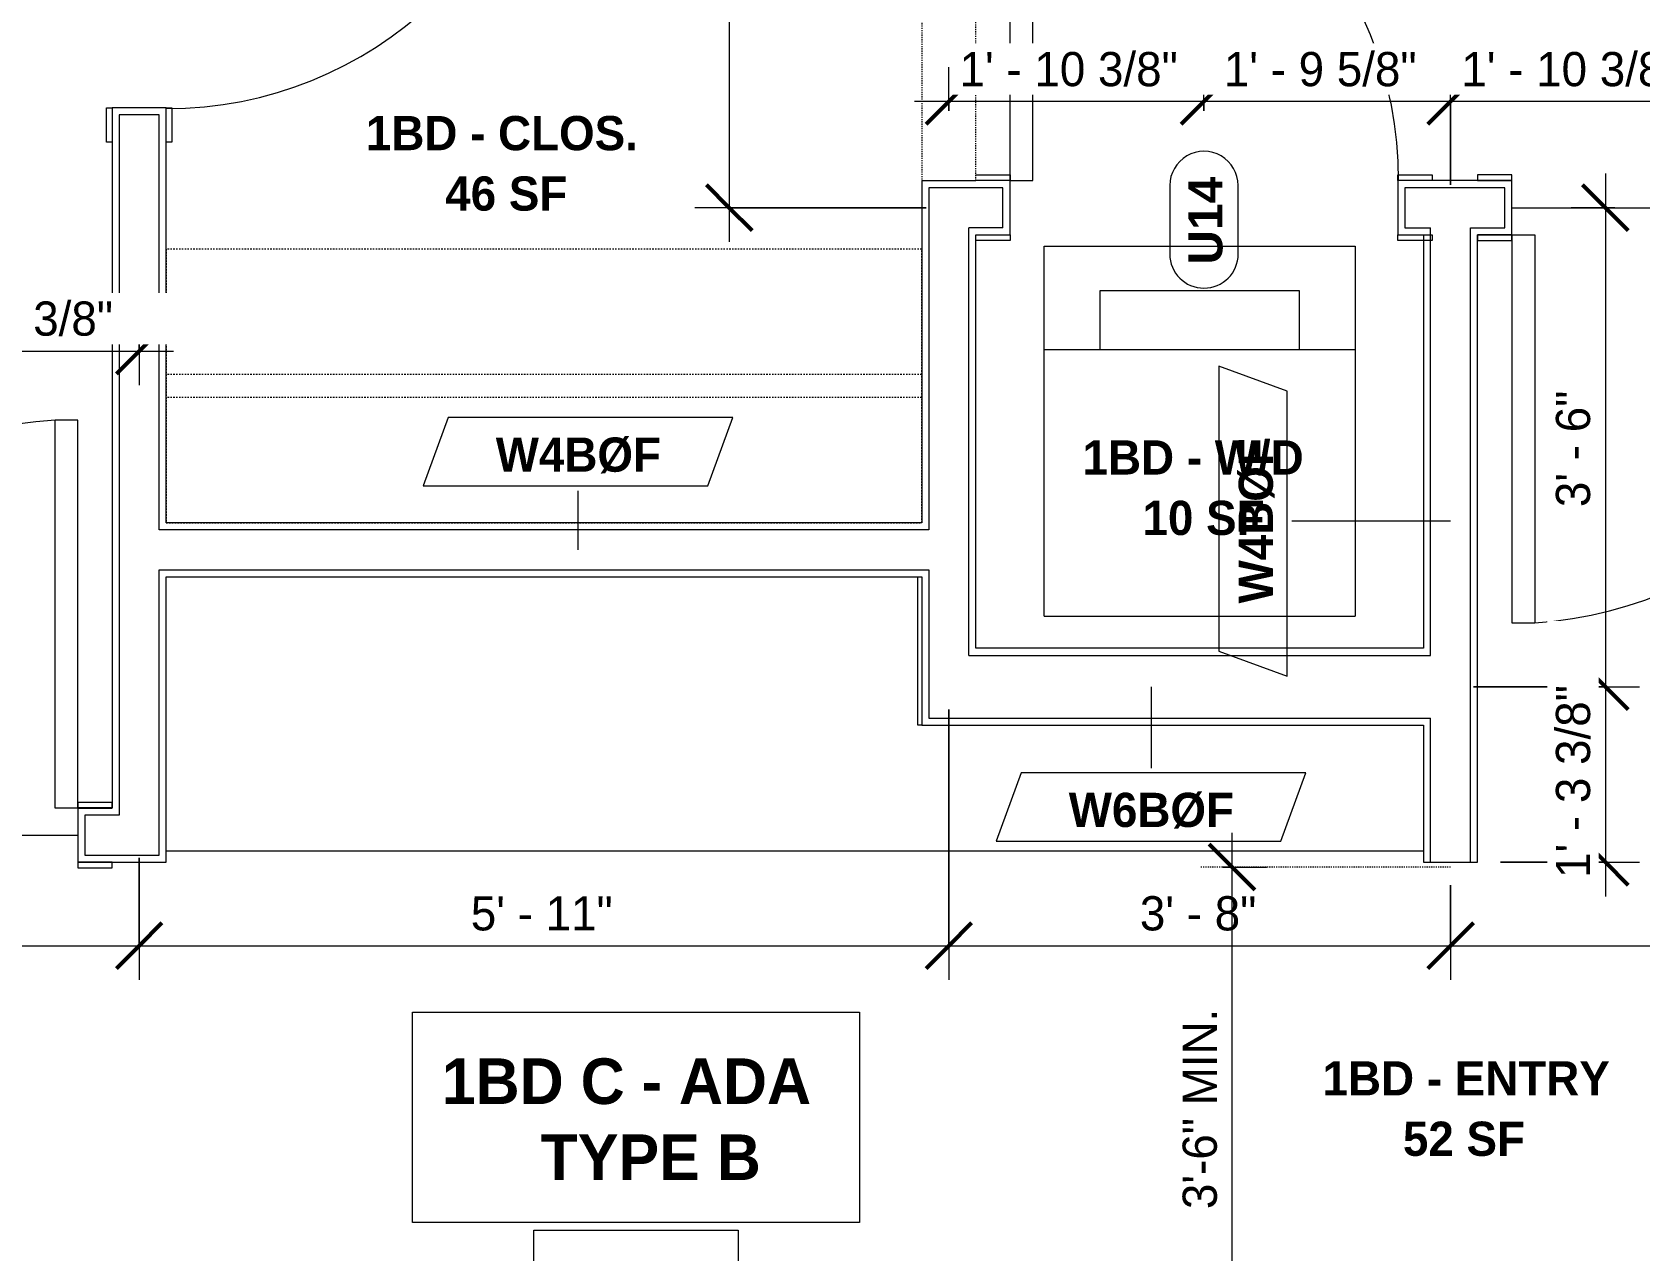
# Model space of a CAD drawing. Header units: inches. Extents: x -4058 to -1781, y 9814 to 12264.
# Drawn here: x -3697.1 to -3556.1, y 10669.7 to 10776.6 of the extents above; entities that cross this region are included whole.
import ezdxf

# ---------------------------------------------------------------- set-up
doc = ezdxf.new("R2010")
doc.units = ezdxf.units.IN
doc.header["$MEASUREMENT"] = 0
for name, pattern in [('Dash', [0.25, 0.125, -0.125]), ('Dash 3_32_', [0.1875, 0.09375, -0.09375]), ('Overhead', [0.15625, 0.09375, -0.0625])]:
    doc.linetypes.add(name, pattern=pattern)
for name, color, linetype, lineweight in [('A-ANNO-DIMS', 211, 'Continuous', 9), ('A-ANNO-DIMS-32', 211, 'Continuous', 9), ('A-AREA-IDEN', 2, 'Continuous', 9), ('A-DETL-1', 90, 'Dash 3_32_', 9), ('A-DETL-GENF-3', 92, 'Overhead', 9), ('A-DETL-MEDM-1', 33, 'Continuous', 9), ('A-DOOR-2', 31, 'Continuous', 9), ('A-DOOR-IDEN', 31, 'Continuous', 9), ('A-FLOR-2', 192, 'Continuous', 9), ('A-WALL-2', 113, 'Continuous', 9), ('A-WALL-IDEN', 211, 'Continuous', 9), ('P-SANR-FIXT', 6, 'Continuous', 9), ('Q-CASE', 31, 'Continuous', 9), ('Q-CASE-HDLN', 31, 'Dash', 9)]:
    doc.layers.add(name, color=color, linetype=linetype, lineweight=lineweight)
doc.styles.add('Arial_B', font='arialbd.ttf', dxfattribs={"height": 3})
doc.styles.add('Century Gothic', font='ufonts.com_century-gothic.ttf', dxfattribs={"height": 3})
doc.styles.add('Century Gothic_B', font='GOTHICB.TTF', dxfattribs={"height": 3})
doc.styles.add('Century Gothic_B_1', font='GOTHICB.TTF', dxfattribs={"height": 4})
doc.dimstyles.new('MARKETING_DIMENSION', dxfattribs={"dimscale": 12, "dimtxt": 3.132505, "dimasz": 0.333333, "dimexe": 0.25, "dimexo": 0.166667, "dimgap": 0.041667, "dimtad": 1, "dimdec": 4, "dimrnd": 0.0625, "dimzin": 3, "dimdsep": 46, "dimlunit": 4, "dimtxsty": 'Century Gothic', "dimblk1": 'OBLIQUE', "dimblk2": 'OBLIQUE', "dimsah": 1, "dimcen": 0.09, "dimdle": 0.25, "dimazin": 0, "dimtfac": 1, "dimtdec": 4, "dimtix": 1, "dimtmove": 0, "dimatfit": 3, "dimfxl": 1, "dimtvp": 1, "dimtfill": 1, "dimfrac": 2, "dimtolj": 1, "dimtzin": 0, "dimarcsym": 2})
doc.dimstyles.new('THE_DIMENSION_STRING', dxfattribs={"dimscale": 12, "dimtxt": 3.132505, "dimasz": 0.333333, "dimexe": 0.25, "dimexo": 0.166667, "dimgap": 0.041667, "dimtad": 1, "dimdec": 4, "dimrnd": 0.0625, "dimzin": 3, "dimdsep": 46, "dimlunit": 4, "dimtxsty": 'Century Gothic', "dimblk1": 'OBLIQUE', "dimblk2": 'OBLIQUE', "dimsah": 1, "dimcen": 0.09, "dimdle": 0.25, "dimazin": 0, "dimtfac": 1, "dimtdec": 4, "dimtix": 1, "dimtmove": 0, "dimatfit": 3, "dimfxl": 1, "dimtvp": 1, "dimtfill": 1, "dimfrac": 2, "dimtolj": 1, "dimtzin": 0, "dimarcsym": 2})
doc.dimstyles.new('THE_DIMENSION_STRING_2', dxfattribs={"dimscale": 12, "dimtxt": 3.132505, "dimasz": 0.333333, "dimexe": 0.25, "dimexo": 0.166667, "dimgap": 0.041667, "dimtad": 1, "dimdec": 4, "dimrnd": 0.0625, "dimzin": 3, "dimdsep": 46, "dimlunit": 4, "dimtxsty": 'Century Gothic', "dimblk1": 'OBLIQUE', "dimblk2": 'OBLIQUE', "dimsah": 1, "dimcen": 0.09, "dimdle": 0.25, "dimazin": 0, "dimtfac": 1, "dimtdec": 4, "dimtix": 1, "dimtmove": 0, "dimatfit": 3, "dimfxl": 1, "dimtvp": 1, "dimtfill": 1, "dimfrac": 2, "dimtolj": 1, "dimtzin": 0, "dimarcsym": 2})
doc.dimstyles.new('THE_DIMENSION_STRING_3', dxfattribs={"dimscale": 12, "dimtxt": 3.132505, "dimasz": 0.333333, "dimexe": 0.25, "dimexo": 0.166667, "dimgap": 0.041667, "dimtad": 1, "dimdec": 4, "dimrnd": 0.0625, "dimzin": 3, "dimdsep": 46, "dimlunit": 4, "dimtxsty": 'Century Gothic', "dimblk1": 'OBLIQUE', "dimblk2": 'OBLIQUE', "dimsah": 1, "dimcen": 0.09, "dimdle": 0.25, "dimazin": 0, "dimtfac": 1, "dimtdec": 4, "dimtix": 1, "dimtmove": 0, "dimatfit": 3, "dimfxl": 1, "dimtvp": 1, "dimtfill": 1, "dimfrac": 2, "dimtolj": 1, "dimtzin": 0, "dimarcsym": 2})
doc.dimstyles.new('THE_DIMENSION_STRING_5', dxfattribs={"dimscale": 12, "dimtxt": 3.132505, "dimasz": 0.333333, "dimexe": 0.25, "dimexo": 0.166667, "dimgap": 0.041667, "dimtad": 1, "dimdec": 4, "dimrnd": 0.0625, "dimzin": 3, "dimdsep": 46, "dimlunit": 4, "dimtxsty": 'Century Gothic', "dimblk1": 'OBLIQUE', "dimblk2": 'OBLIQUE', "dimsah": 1, "dimcen": 0.09, "dimdle": 0.25, "dimazin": 0, "dimtfac": 1, "dimtdec": 4, "dimtix": 1, "dimtmove": 0, "dimatfit": 3, "dimfxl": 1, "dimtvp": 1, "dimtfill": 1, "dimfrac": 2, "dimtolj": 1, "dimtzin": 0, "dimarcsym": 2})

# ---------------------------------------------------------------- blocks, each defined once
blk = doc.blocks.new('SWING - SINGLE - FLUSH - SWING - FLUSH - 2-10 x 6-8 - PRIVACY-4202129-UNIT PLANS - 2ND FLOOR')
at = {"layer": 'A-DOOR-2'}
for p, q in [((15, 2.37), (15, 36.38)), ((17, 36.38), (15, 36.38)), ((17, 2.37), (17, 36.38)), ((-17, 2.87), (-20, 2.87)), ((-20, 2.87), (-20, 2.37)), ((-17, 2.37), (-17, 2.87)), ((20, 2.87), (17, 2.87)), ((17, 2.87), (17, 2.37)), ((20, 2.37), (20, 2.87)), ((-20, 2.37), (-17, 2.37)), ((17, 2.37), (15, 2.37)), ((17, 2.37), (20, 2.37)), ((-17, -2.38), (-20, -2.38)), ((-20, -2.38), (-20, -2.88)), ((-17, -2.88), (-17, -2.38)), ((20, -2.38), (17, -2.38)), ((17, -2.38), (17, -2.88)), ((20, -2.88), (20, -2.38)), ((-20, -2.88), (-17, -2.88)), ((17, -2.88), (20, -2.88))]:
    blk.add_line(p, q, dxfattribs=at)
blk.add_arc((17, 2.37), 34.07, 93.3657, 180, dxfattribs=at)
blk = doc.blocks.new('SWING - SINGLE - FLUSH - SWING - FLUSH - 2-10 x 6-8 - PRIVACY-4202132-UNIT PLANS - 2ND FLOOR')
at = {"layer": 'A-DOOR-2'}
for p, q in [((-20, 2.37), (-20, 2.87)), ((-20, 2.87), (-17, 2.87)), ((-17, 2.87), (-17, 2.37)), ((17, 2.37), (17, 2.87)), ((17, 2.87), (20, 2.87)), ((20, 2.87), (20, 2.37)), ((-17, 2.37), (-20, 2.37)), ((20, 2.37), (17, 2.37)), ((-20, -2.38), (-17, -2.38)), ((-20, -2.88), (-20, -2.38)), ((-17, -2.38), (-17, -2.88)), ((15, -2.38), (15, -36.38)), ((17, -2.38), (15, -2.38)), ((17, -2.38), (17, -36.38)), ((17, -2.38), (20, -2.38)), ((17, -2.88), (17, -2.38)), ((20, -2.38), (20, -2.88)), ((-17, -2.88), (-20, -2.88)), ((20, -2.88), (17, -2.88)), ((17, -36.38), (15, -36.38))]:
    blk.add_line(p, q, dxfattribs=at)
blk.add_arc((17, -2.38), 34.07, 180, 266.6343, dxfattribs=at)
blk = doc.blocks.new('Stacked Washer and Dryer - 26_x25_ - Private-3627842-UNIT PLANS - 2ND FLOOR')
at = {"layer": 'P-SANR-FIXT'}
for p, q in [((0, 13.625), (32.4375, 13.625)), ((0, 13.625), (0, -13.625)), ((23.34375, -13.625), (23.34375, 13.625)), ((32.4375, 13.625), (32.4375, -13.625)), ((28.53125, 8.75), (23.34375, 8.75)), ((28.53125, -8.75), (28.53125, 8.75)), ((23.34375, -8.75), (28.53125, -8.75)), ((32.4375, -13.625), (0, -13.625))]:
    blk.add_line(p, q, dxfattribs=at)
blk = doc.blocks.new('Door-Opening - CLEAR OPENING - 34_ x 80_-3928388-UNIT PLANS - 2ND FLOOR')
at = {"layer": 'A-DETL-GENF-3'}
for p, q in [((16.68, 2.37), (-17.32, 2.37)), ((-17.32, -2.38), (16.68, -2.38))]:
    blk.add_line(p, q, dxfattribs=at)
at = {"layer": 'A-DETL-MEDM-1'}
for p, q in [((-17.32, 2.37), (-17.32, -2.38)), ((16.68, -2.38), (16.68, 2.37))]:
    blk.add_line(p, q, dxfattribs=at)
blk = doc.blocks.new('SWING - SINGLE - FLUSH - SWING - FLUSH - 2-10 x 6-8 - PASSAGE-4202145-UNIT PLANS - 2ND FLOOR')
at = {"layer": 'A-DOOR-2'}
for p, q in [((-20, 2.37), (-20, 2.87)), ((-20, 2.87), (-17, 2.87)), ((-17, 2.87), (-17, 2.37)), ((17, 2.37), (17, 2.87)), ((17, 2.87), (20, 2.87)), ((20, 2.87), (20, 2.37)), ((-17, 2.37), (-20, 2.37)), ((20, 2.37), (17, 2.37)), ((-20, -2.38), (-17, -2.38)), ((-20, -2.88), (-20, -2.38)), ((-17, -2.38), (-17, -2.88)), ((15, -2.38), (15, -36.38)), ((17, -2.38), (15, -2.38)), ((17, -2.38), (17, -36.38)), ((17, -2.38), (20, -2.38)), ((17, -2.88), (17, -2.38)), ((-17, -2.88), (-20, -2.88)), ((20, -2.88), (17, -2.88)), ((17, -36.38), (15, -36.38))]:
    blk.add_line(p, q, dxfattribs=at)
blk.add_arc((17, -2.38), 34.07, 180, 266.6343, dxfattribs=at)
blk = doc.blocks.new('OD_CW_Closet - OD_CW_Closet-3890306-UNIT PLANS - 2ND FLOOR')
at = {"layer": 'Q-CASE-HDLN'}
for p, q in [((66.99, 24), (0.74, 24)), ((0.74, 24), (0.74, 0)), ((66.99, 0), (66.99, 24)), ((0.74, 13), (66.99, 13)), ((0.74, 11), (66.99, 11)), ((0.74, 0), (66.99, 0))]:
    blk.add_line(p, q, dxfattribs=at)
blk = doc.blocks.new('Casework 15 - Casework 1-3930286-UNIT PLANS - 2ND FLOOR')
at = {"layer": 'Q-CASE'}
for p, q in [((-3619.4, 10715.81), (-3619.4, 10728.81)), ((-3619.05, 10715.81), (-3619.4, 10715.81)), ((-3685.3, 10704.81), (-3575.05, 10704.81))]:
    blk.add_line(p, q, dxfattribs=at)
blk = doc.blocks.new('DIMBLOCK191-UNIT PLANS - 2ND FLOOR')
at = {"layer": 'A-ANNO-DIMS-32'}
for p, q in [((-3616.67, 10717.19), (-3616.67, 10693.49)), ((-3616.67, 10696.49), (-3616.67, 10717.19)), ((-3572.67, 10701.81), (-3572.67, 10693.49)), ((-3572.67, 10696.49), (-3572.67, 10701.81)), ((-3619.67, 10696.49), (-3572.67, 10696.49))]:
    blk.add_line(p, q, dxfattribs=at)
at = {"layer": 'A-ANNO-DIMS-32', "lineweight": 50}
for p, q in [((-3616.67, 10696.49), (-3614.67, 10698.49)), ((-3572.67, 10696.49), (-3570.67, 10698.49)), ((-3616.67, 10696.49), (-3618.67, 10694.49)), ((-3572.67, 10696.49), (-3574.67, 10694.49))]:
    blk.add_line(p, q, dxfattribs=at)
at = {"layer": 'A-ANNO-DIMS-32', "color": 0, "insert": (-3599.92, 10700.83), "char_height": 3, "width": 12.5897, "attachment_point": 1, "line_spacing_factor": 0.984502, "style": 'Century Gothic', "bg_fill": 3, "box_fill_scale": 1.25, "bg_fill_color": 256, "bg_fill_true_color": 13158600, "bg_fill_transparency": 0}
blk.add_mtext('3\' - 8"', dxfattribs=at)
blk = doc.blocks.new('_Oblique')
at = {"color": 0, "linetype": 'ByBlock', "lineweight": -2}
blk.add_line((-0.5, -0.5), (0.5, 0.5), dxfattribs=at)
blk = doc.blocks.new('DIMBLOCK192-UNIT PLANS - 2ND FLOOR')
at = {"layer": 'A-ANNO-DIMS-32'}
for p, q in [((-3519.67, 10712.69), (-3519.67, 10693.49)), ((-3519.67, 10696.49), (-3519.67, 10712.69)), ((-3572.67, 10701.81), (-3572.67, 10693.49)), ((-3572.67, 10696.49), (-3572.67, 10701.81)), ((-3572.67, 10696.49), (-3519.67, 10696.49))]:
    blk.add_line(p, q, dxfattribs=at)
at = {"layer": 'A-ANNO-DIMS-32', "lineweight": 50}
for p, q in [((-3572.67, 10696.49), (-3570.67, 10698.49)), ((-3519.67, 10696.49), (-3517.67, 10698.49)), ((-3572.67, 10696.49), (-3574.67, 10694.49)), ((-3519.67, 10696.49), (-3521.67, 10694.49))]:
    blk.add_line(p, q, dxfattribs=at)
at = {"layer": 'A-ANNO-DIMS-32', "color": 0, "insert": (-3551.42, 10700.83), "char_height": 3, "width": 12.5897, "attachment_point": 1, "line_spacing_factor": 0.984502, "style": 'Century Gothic', "bg_fill": 3, "box_fill_scale": 1.25, "bg_fill_color": 256, "bg_fill_true_color": 13158600, "bg_fill_transparency": 0}
blk.add_mtext('4\' - 5"', dxfattribs=at)
blk = doc.blocks.new('DIMBLOCK194-UNIT PLANS - 2ND FLOOR')
at = {"layer": 'A-ANNO-DIMS-32'}
for p, q in [((-3559.1, 10764.19), (-3559.1, 10719.19)), ((-3558.27, 10761.19), (-3562.1, 10761.19)), ((-3559.1, 10761.19), (-3558.27, 10761.19)), ((-3570.67, 10719.19), (-3556.1, 10719.19)), ((-3559.1, 10719.19), (-3570.67, 10719.19))]:
    blk.add_line(p, q, dxfattribs=at)
at = {"layer": 'A-ANNO-DIMS-32', "lineweight": 50}
for p, q in [((-3559.1, 10761.19), (-3561.1, 10763.19)), ((-3559.1, 10761.19), (-3557.1, 10759.19)), ((-3559.1, 10719.19), (-3561.1, 10721.19)), ((-3559.1, 10719.19), (-3557.1, 10717.19))]:
    blk.add_line(p, q, dxfattribs=at)
at = {"layer": 'A-ANNO-DIMS-32', "color": 0, "insert": (-3563.44, 10734.94), "char_height": 3, "width": 12.5897, "attachment_point": 1, "rotation": 90, "line_spacing_factor": 0.984502, "style": 'Century Gothic', "bg_fill": 3, "box_fill_scale": 1.25, "bg_fill_color": 256, "bg_fill_true_color": 13158600, "bg_fill_transparency": 0}
blk.add_mtext('3\' - 6"', dxfattribs=at)
blk = doc.blocks.new('DIMBLOCK195-UNIT PLANS - 2ND FLOOR')
at = {"layer": 'A-ANNO-DIMS-32', "lineweight": 50}
for p, q in [((-3559.1, 10719.19), (-3561.1, 10721.19)), ((-3559.1, 10719.19), (-3557.1, 10717.19)), ((-3559.1, 10703.81), (-3561.1, 10705.81)), ((-3559.1, 10703.81), (-3557.1, 10701.81))]:
    blk.add_line(p, q, dxfattribs=at)
at = {"layer": 'A-ANNO-DIMS-32'}
for p, q in [((-3570.67, 10719.19), (-3556.1, 10719.19)), ((-3559.1, 10719.19), (-3570.67, 10719.19)), ((-3559.1, 10719.19), (-3559.1, 10700.81)), ((-3568.3, 10703.81), (-3556.1, 10703.81)), ((-3559.1, 10703.81), (-3568.3, 10703.81))]:
    blk.add_line(p, q, dxfattribs=at)
at = {"layer": 'A-ANNO-DIMS-32', "color": 0, "insert": (-3563.44, 10702.43), "char_height": 3, "width": 21.7784, "attachment_point": 1, "rotation": 90, "line_spacing_factor": 0.984502, "style": 'Century Gothic', "bg_fill": 3, "box_fill_scale": 1.25, "bg_fill_color": 256, "bg_fill_true_color": 13158600, "bg_fill_transparency": 0}
blk.add_mtext('1\' - 3 3/8"', dxfattribs=at)
blk = doc.blocks.new('DIMBLOCK196-UNIT PLANS - 2ND FLOOR')
at = {"layer": 'A-ANNO-DIMS-32'}
for p, q in [((-3490.55, 10841.19), (-3490.55, 10761.19)), ((-3609.67, 10838.19), (-3487.55, 10838.19)), ((-3490.55, 10838.19), (-3609.67, 10838.19)), ((-3489.72, 10761.19), (-3493.55, 10761.19)), ((-3490.55, 10761.19), (-3489.72, 10761.19))]:
    blk.add_line(p, q, dxfattribs=at)
at = {"layer": 'A-ANNO-DIMS-32', "lineweight": 50}
for p, q in [((-3490.55, 10838.19), (-3492.55, 10840.19)), ((-3490.55, 10838.19), (-3488.55, 10836.19)), ((-3490.55, 10761.19), (-3492.55, 10763.19)), ((-3490.55, 10761.19), (-3488.55, 10759.19))]:
    blk.add_line(p, q, dxfattribs=at)
at = {"layer": 'A-ANNO-DIMS-32', "color": 0, "insert": (-3494.9, 10794.44), "char_height": 3, "width": 12.5897, "attachment_point": 1, "rotation": 90, "line_spacing_factor": 0.984502, "style": 'Century Gothic', "bg_fill": 3, "box_fill_scale": 1.25, "bg_fill_color": 256, "bg_fill_true_color": 13158600, "bg_fill_transparency": 0}
blk.add_mtext('6\' - 5"', dxfattribs=at)
blk = doc.blocks.new('Wall Tag - Arch Wall-3956453-UNIT PLANS - 2ND FLOOR')
at = {"layer": 'A-WALL-IDEN'}
for p, q in [((-0.3561, 0.0937), (-0.4244, -0.0937)), ((0.4244, 0.0937), (-0.3561, 0.0937)), ((0.3561, -0.0937), (0.4244, 0.0937)), ((-0.4244, -0.0937), (0.3561, -0.0937))]:
    blk.add_line(p, q, dxfattribs=at)
blk = doc.blocks.new('Door Tag - Type Mark-2601225-UNIT PLANS - 2ND FLOOR')
at = {"layer": 'A-DOOR-IDEN'}
for p, q in [((0.09375, 0.09375), (-0.09375, 0.09375)), ((-0.09375, -0.09375), (0.09375, -0.09375))]:
    blk.add_line(p, q, dxfattribs=at)
for centre, start, end in [((-0.09375, 0), 90, 270), ((0.09375, 0), 270, 90)]:
    blk.add_arc(centre, 0.09375, start, end, dxfattribs=at)
blk = doc.blocks.new('DIMBLOCK328-UNIT PLANS - 2ND FLOOR')
at = {"layer": 'A-ANNO-DIMS-32'}
for p, q in [((-3572.67, 10763.19), (-3572.67, 10773.5)), ((-3550.3, 10766.06), (-3550.3, 10773.5)), ((-3550.3, 10770.5), (-3572.67, 10770.5)), ((-3572.67, 10770.5), (-3572.67, 10763.19)), ((-3550.3, 10770.5), (-3550.3, 10766.06))]:
    blk.add_line(p, q, dxfattribs=at)
at = {"layer": 'A-ANNO-DIMS-32', "lineweight": 50}
for p, q in [((-3572.67, 10770.5), (-3570.67, 10772.5)), ((-3550.3, 10770.5), (-3548.3, 10772.5)), ((-3572.67, 10770.5), (-3574.67, 10768.5)), ((-3550.3, 10770.5), (-3552.3, 10768.5))]:
    blk.add_line(p, q, dxfattribs=at)
at = {"layer": 'A-ANNO-DIMS-32', "color": 0, "insert": (-3571.73, 10774.84), "char_height": 3, "width": 24.5827, "attachment_point": 1, "line_spacing_factor": 0.984502, "style": 'Century Gothic', "bg_fill": 3, "box_fill_scale": 1.25, "bg_fill_color": 256, "bg_fill_true_color": 13158600, "bg_fill_transparency": 0}
blk.add_mtext('1\' - 10 3/8"', dxfattribs=at)
blk = doc.blocks.new('DIMBLOCK329-UNIT PLANS - 2ND FLOOR')
at = {"layer": 'A-ANNO-DIMS-32'}
for p, q in [((-3594.3, 10769.67), (-3594.3, 10773.5)), ((-3572.67, 10763.19), (-3572.67, 10773.5)), ((-3572.67, 10770.5), (-3594.3, 10770.5)), ((-3594.3, 10770.5), (-3594.3, 10769.67)), ((-3572.67, 10770.5), (-3572.67, 10763.19))]:
    blk.add_line(p, q, dxfattribs=at)
at = {"layer": 'A-ANNO-DIMS-32', "lineweight": 50}
for p, q in [((-3594.3, 10770.5), (-3592.3, 10772.5)), ((-3572.67, 10770.5), (-3570.67, 10772.5)), ((-3594.3, 10770.5), (-3596.3, 10768.5)), ((-3572.67, 10770.5), (-3574.67, 10768.5))]:
    blk.add_line(p, q, dxfattribs=at)
at = {"layer": 'A-ANNO-DIMS-32', "color": 0, "insert": (-3592.56, 10774.84), "char_height": 3, "width": 21.7784, "attachment_point": 1, "line_spacing_factor": 0.984502, "style": 'Century Gothic', "bg_fill": 3, "box_fill_scale": 1.25, "bg_fill_color": 256, "bg_fill_true_color": 13158600, "bg_fill_transparency": 0}
blk.add_mtext('1\' - 9 5/8"', dxfattribs=at)
blk = doc.blocks.new('DIMBLOCK330-UNIT PLANS - 2ND FLOOR')
at = {"layer": 'A-ANNO-DIMS-32'}
for p, q in [((-3616.67, 10769.67), (-3616.67, 10773.5)), ((-3594.3, 10769.67), (-3594.3, 10773.5)), ((-3594.3, 10770.5), (-3619.67, 10770.5)), ((-3616.67, 10770.5), (-3616.67, 10769.67)), ((-3594.3, 10770.5), (-3594.3, 10769.67))]:
    blk.add_line(p, q, dxfattribs=at)
at = {"layer": 'A-ANNO-DIMS-32', "lineweight": 50}
for p, q in [((-3616.67, 10770.5), (-3614.67, 10772.5)), ((-3594.3, 10770.5), (-3592.3, 10772.5)), ((-3616.67, 10770.5), (-3618.67, 10768.5)), ((-3594.3, 10770.5), (-3596.3, 10768.5))]:
    blk.add_line(p, q, dxfattribs=at)
at = {"layer": 'A-ANNO-DIMS-32', "color": 0, "insert": (-3615.73, 10774.84), "char_height": 3, "width": 24.5827, "attachment_point": 1, "line_spacing_factor": 0.984502, "style": 'Century Gothic', "bg_fill": 3, "box_fill_scale": 1.25, "bg_fill_color": 256, "bg_fill_true_color": 13158600, "bg_fill_transparency": 0}
blk.add_mtext('1\' - 10 3/8"', dxfattribs=at)
blk = doc.blocks.new('DIMBLOCK749-UNIT PLANS - 2ND FLOOR')
at = {"layer": 'A-ANNO-DIMS-32'}
for p, q in [((-3687.67, 10704.19), (-3687.67, 10693.49)), ((-3687.67, 10696.49), (-3687.67, 10704.19)), ((-3852.47, 10695.19), (-3852.47, 10699.49)), ((-3855.47, 10696.49), (-3687.67, 10696.49)), ((-3852.47, 10696.49), (-3852.47, 10695.19))]:
    blk.add_line(p, q, dxfattribs=at)
at = {"layer": 'A-ANNO-DIMS-32', "lineweight": 50}
for p, q in [((-3852.47, 10696.49), (-3850.47, 10698.49)), ((-3687.67, 10696.49), (-3685.67, 10698.49)), ((-3852.47, 10696.49), (-3854.47, 10694.49)), ((-3687.67, 10696.49), (-3689.67, 10694.49))]:
    blk.add_line(p, q, dxfattribs=at)
at = {"layer": 'A-ANNO-DIMS-32', "color": 0, "insert": (-3782.65, 10700.83), "char_height": 3, "width": 30.1914, "attachment_point": 1, "line_spacing_factor": 0.984502, "style": 'Century Gothic', "bg_fill": 3, "box_fill_scale": 1.25, "bg_fill_color": 256, "bg_fill_true_color": 13158600, "bg_fill_transparency": 0}
blk.add_mtext('13\' - 8 13/16"', dxfattribs=at)
blk = doc.blocks.new('DIMBLOCK750-UNIT PLANS - 2ND FLOOR')
at = {"layer": 'A-ANNO-DIMS-32'}
for p, q in [((-3616.67, 10708.19), (-3616.67, 10693.49)), ((-3616.67, 10696.49), (-3616.67, 10708.19)), ((-3687.67, 10704.19), (-3687.67, 10693.49)), ((-3687.67, 10696.49), (-3687.67, 10704.19)), ((-3687.67, 10696.49), (-3613.67, 10696.49))]:
    blk.add_line(p, q, dxfattribs=at)
at = {"layer": 'A-ANNO-DIMS-32', "lineweight": 50}
for p, q in [((-3687.67, 10696.49), (-3685.67, 10698.49)), ((-3616.67, 10696.49), (-3614.67, 10698.49)), ((-3687.67, 10696.49), (-3689.67, 10694.49)), ((-3616.67, 10696.49), (-3618.67, 10694.49))]:
    blk.add_line(p, q, dxfattribs=at)
at = {"layer": 'A-ANNO-DIMS-32', "color": 0, "insert": (-3658.59, 10700.83), "char_height": 3, "width": 15.394, "attachment_point": 1, "line_spacing_factor": 0.984502, "style": 'Century Gothic', "bg_fill": 3, "box_fill_scale": 1.25, "bg_fill_color": 256, "bg_fill_true_color": 13158600, "bg_fill_transparency": 0}
blk.add_mtext('5\' - 11"', dxfattribs=at)
blk = doc.blocks.new('DIMBLOCK758-UNIT PLANS - 2ND FLOOR')
at = {"layer": 'A-ANNO-DIMS-32'}
for p, q in [((-3852.47, 10695.19), (-3852.47, 10571.67)), ((-3852.47, 10574.67), (-3852.47, 10695.19)), ((-3610.8, 10580.19), (-3610.8, 10571.67)), ((-3610.8, 10574.67), (-3610.8, 10580.19)), ((-3855.47, 10574.67), (-3610.8, 10574.67))]:
    blk.add_line(p, q, dxfattribs=at)
at = {"layer": 'A-ANNO-DIMS-32', "lineweight": 50}
for p, q in [((-3852.47, 10574.67), (-3850.47, 10576.67)), ((-3610.8, 10574.67), (-3608.8, 10576.67)), ((-3852.47, 10574.67), (-3854.47, 10572.67)), ((-3610.8, 10574.67), (-3612.8, 10572.67))]:
    blk.add_line(p, q, dxfattribs=at)
at = {"layer": 'A-ANNO-DIMS-32', "color": 0, "insert": (-3744.22, 10579.01), "char_height": 3, "width": 30.1914, "attachment_point": 1, "line_spacing_factor": 0.984502, "style": 'Century Gothic', "bg_fill": 3, "box_fill_scale": 1.25, "bg_fill_color": 256, "bg_fill_true_color": 13158600, "bg_fill_transparency": 0}
blk.add_mtext('20\' - 1 11/16"', dxfattribs=at)
blk = doc.blocks.new('DIMBLOCK761-UNIT PLANS - 2ND FLOOR')
at = {"layer": 'A-ANNO-DIMS-32'}
for p, q in [((-3710.05, 10744.57), (-3710.05, 10751.62)), ((-3713.05, 10748.62), (-3684.67, 10748.62)), ((-3710.05, 10748.62), (-3710.05, 10744.57)), ((-3687.67, 10749.45), (-3687.67, 10745.62)), ((-3687.67, 10748.62), (-3687.67, 10749.45))]:
    blk.add_line(p, q, dxfattribs=at)
at = {"layer": 'A-ANNO-DIMS-32', "lineweight": 50}
for p, q in [((-3710.05, 10748.62), (-3708.05, 10750.62)), ((-3687.67, 10748.62), (-3685.67, 10750.62)), ((-3710.05, 10748.62), (-3712.05, 10746.62)), ((-3687.67, 10748.62), (-3689.67, 10746.62))]:
    blk.add_line(p, q, dxfattribs=at)
at = {"layer": 'A-ANNO-DIMS-32', "color": 0, "insert": (-3709.1, 10752.97), "char_height": 3, "width": 24.5827, "attachment_point": 1, "line_spacing_factor": 0.984502, "style": 'Century Gothic', "bg_fill": 3, "box_fill_scale": 1.25, "bg_fill_color": 256, "bg_fill_true_color": 13158600, "bg_fill_transparency": 0}
blk.add_mtext('1\' - 10 3/8"', dxfattribs=at)
blk = doc.blocks.new('DIMBLOCK1291-UNIT PLANS - 2ND FLOOR')
at = {"layer": 'A-ANNO-DIMS-32'}
for p, q in [((-3635.93, 10841.19), (-3635.93, 10758.19)), ((-3617.67, 10838.19), (-3638.93, 10838.19)), ((-3635.93, 10838.19), (-3617.67, 10838.19)), ((-3618.67, 10761.19), (-3638.93, 10761.19)), ((-3635.93, 10761.19), (-3618.67, 10761.19))]:
    blk.add_line(p, q, dxfattribs=at)
at = {"layer": 'A-ANNO-DIMS-32', "lineweight": 50}
for p, q in [((-3635.93, 10838.19), (-3637.93, 10840.19)), ((-3635.93, 10838.19), (-3633.93, 10836.19)), ((-3635.93, 10761.19), (-3637.93, 10763.19)), ((-3635.93, 10761.19), (-3633.93, 10759.19))]:
    blk.add_line(p, q, dxfattribs=at)
at = {"layer": 'A-ANNO-DIMS-32', "color": 0, "insert": (-3640.27, 10794.44), "char_height": 3, "width": 12.5897, "attachment_point": 1, "rotation": 90, "line_spacing_factor": 0.984502, "style": 'Century Gothic', "bg_fill": 3, "box_fill_scale": 1.25, "bg_fill_color": 256, "bg_fill_true_color": 13158600, "bg_fill_transparency": 0}
blk.add_mtext('6\' - 5"', dxfattribs=at)
blk = doc.blocks.new('DIMBLOCK1556-UNIT PLANS - 2ND FLOOR')
at = {"layer": 'A-ANNO-DIMS-32'}
for p, q in [((-3591.83, 10658.81), (-3591.83, 10706.38)), ((-3592.65, 10703.38), (-3588.83, 10703.38)), ((-3591.83, 10703.38), (-3592.65, 10703.38)), ((-3592.65, 10661.81), (-3588.83, 10661.81)), ((-3591.83, 10661.81), (-3592.65, 10661.81))]:
    blk.add_line(p, q, dxfattribs=at)
at = {"layer": 'A-ANNO-DIMS-32', "lineweight": 50}
for p, q in [((-3591.83, 10703.38), (-3593.83, 10705.38)), ((-3591.83, 10703.38), (-3589.83, 10701.38)), ((-3591.83, 10661.81), (-3593.83, 10663.81)), ((-3591.83, 10661.81), (-3589.83, 10659.81))]:
    blk.add_line(p, q, dxfattribs=at)
at = {"layer": 'A-ANNO-DIMS-32', "color": 0, "insert": (-3596.17, 10673.4), "char_height": 3, "width": 22.0767, "attachment_point": 1, "rotation": 90, "line_spacing_factor": 0.984502, "style": 'Century Gothic', "bg_fill": 3, "box_fill_scale": 1.25, "bg_fill_color": 256, "bg_fill_true_color": 13158600, "bg_fill_transparency": 0}
blk.add_mtext('3\'-6" MIN.', dxfattribs=at)

msp = doc.modelspace()

# ---------------------------------------------------------------- linework, layer by layer
at = {"layer": 'A-DETL-1'}
for p, q in [((-3616.67374, 10710.1894), (-3616.67374, 10713.1894)), ((-3572.67374, 10703.3769), (-3594.67374, 10703.3769))]:
    msp.add_line(p, q, dxfattribs=at)
at = {"layer": 'A-FLOR-2'}
for p, q in [((-3567.29874, 10761.1894), (-3533.29874, 10761.1894)), ((-3727.04874, 10706.1894), (-3693.04874, 10706.1894))]:
    msp.add_line(p, q, dxfattribs=at)
at = {"layer": 'A-WALL-2'}
for p, q in [((-3685.29874, 10769.94399), (-3690.04874, 10769.94399)), ((-3690.04874, 10769.94399), (-3690.04874, 10708.5644)), ((-3689.42374, 10769.31899), (-3689.42374, 10707.9394)), ((-3685.92374, 10769.31899), (-3689.42374, 10769.31899)), ((-3685.92374, 10732.9394), (-3685.92374, 10769.31899)), ((-3685.29874, 10733.5644), (-3685.29874, 10769.94399)), ((-3619.04874, 10763.5644), (-3619.04874, 10733.5644)), ((-3611.92374, 10762.9394), (-3618.42374, 10762.9394)), ((-3618.42374, 10762.9394), (-3618.42374, 10732.9394)), ((-3611.29874, 10763.5644), (-3614.29874, 10763.5644)), ((-3611.92374, 10759.4394), (-3611.92374, 10762.9394)), ((-3611.29874, 10758.8144), (-3611.29874, 10763.5644)), ((-3567.29874, 10763.5644), (-3577.29874, 10763.5644)), ((-3577.29874, 10763.5644), (-3577.29874, 10758.8144)), ((-3567.92374, 10762.9394), (-3576.67374, 10762.9394)), ((-3576.67374, 10762.9394), (-3576.67374, 10759.4394)), ((-3567.92374, 10759.4394), (-3567.92374, 10762.9394)), ((-3567.29874, 10758.8144), (-3567.29874, 10763.5644)), ((-3611.92374, 10759.4394), (-3614.92374, 10759.4394)), ((-3614.92374, 10721.9394), (-3614.92374, 10759.4394)), ((-3576.67374, 10759.4394), (-3574.42374, 10759.4394)), ((-3574.42374, 10721.9394), (-3574.42374, 10759.4394)), ((-3570.92374, 10759.4394), (-3567.92374, 10759.4394)), ((-3570.92374, 10703.8144), (-3570.92374, 10759.4394)), ((-3614.29874, 10758.8144), (-3611.29874, 10758.8144)), ((-3614.29874, 10722.5644), (-3614.29874, 10758.8144)), ((-3577.29874, 10758.8144), (-3575.04874, 10758.8144)), ((-3575.04874, 10758.8144), (-3575.04874, 10722.5644)), ((-3570.29874, 10758.8144), (-3567.29874, 10758.8144)), ((-3570.29874, 10703.8144), (-3570.29874, 10758.8144)), ((-3618.42374, 10732.9394), (-3685.92374, 10732.9394)), ((-3619.04874, 10733.5644), (-3685.29874, 10733.5644)), ((-3685.92374, 10704.4394), (-3685.92374, 10729.4394)), ((-3685.92374, 10729.4394), (-3618.42374, 10729.4394)), ((-3685.29874, 10703.8144), (-3685.29874, 10728.8144)), ((-3685.29874, 10728.8144), (-3619.04874, 10728.8144)), ((-3619.04874, 10728.8144), (-3619.04874, 10715.8144)), ((-3618.42374, 10729.4394), (-3618.42374, 10716.4394)), ((-3614.92374, 10721.9394), (-3574.42374, 10721.9394)), ((-3575.04874, 10722.5644), (-3614.29874, 10722.5644)), ((-3619.04874, 10715.8144), (-3575.04874, 10715.8144)), ((-3618.42374, 10716.4394), (-3574.42374, 10716.4394)), ((-3575.04874, 10715.8144), (-3575.04874, 10703.8144)), ((-3574.42374, 10703.8144), (-3574.42374, 10716.4394)), ((-3690.04874, 10708.5644), (-3693.04874, 10708.5644)), ((-3693.04874, 10708.5644), (-3693.04874, 10703.8144)), ((-3689.42374, 10707.9394), (-3692.42374, 10707.9394)), ((-3692.42374, 10707.9394), (-3692.42374, 10704.4394)), ((-3692.42374, 10704.4394), (-3685.92374, 10704.4394)), ((-3693.04874, 10703.8144), (-3685.29874, 10703.8144)), ((-3575.04874, 10703.8144), (-3570.29874, 10703.8144))]:
    msp.add_line(p, q, dxfattribs=at)
at = {"layer": 'A-WALL-IDEN'}
msp.add_line((-3649.18651, 10731.1894), (-3649.18651, 10736.37696), dxfattribs=at)

# ---------------------------------------------------------------- block references
at = {"layer": 'A-DOOR-2'}
for name, p, rotation in [('SWING - SINGLE - FLUSH - SWING - FLUSH - 2-10 x 6-8 - PRIVACY-4202132-UNIT PLANS - 2ND FLOOR', (-3687.67374, 10786.94399), 89.9999999999788), ('Door-Opening - CLEAR OPENING - 34_ x 80_-3928388-UNIT PLANS - 2ND FLOOR', (-3616.67374, 10780.24201), 270.0000000000378), ('SWING - SINGLE - FLUSH - SWING - FLUSH - 2-10 x 6-8 - PASSAGE-4202145-UNIT PLANS - 2ND FLOOR', (-3594.29874, 10761.1894), 180), ('SWING - SINGLE - FLUSH - SWING - FLUSH - 2-10 x 6-8 - PRIVACY-4202129-UNIT PLANS - 2ND FLOOR', (-3550.29874, 10761.1894), 180)]:
    msp.add_blockref(name, p, dxfattribs=dict(at, rotation=rotation))
msp.add_blockref('SWING - SINGLE - FLUSH - SWING - FLUSH - 2-10 x 6-8 - PRIVACY-4202129-UNIT PLANS - 2ND FLOOR', (-3710.04874, 10706.1894), dxfattribs=at)
at = {"layer": 'A-WALL-IDEN', "xscale": 31.99999999999999, "yscale": 31.99999999999999, "zscale": 31.99999999999999, "rotation": 89.99999999999955}
msp.add_blockref('Wall Tag - Arch Wall-3956453-UNIT PLANS - 2ND FLOOR', (-3590.00602, 10733.71262), dxfattribs=at)
at = {"layer": 'A-WALL-IDEN', "xscale": 31.99999999999999, "yscale": 31.99999999999999, "zscale": 31.99999999999999}
msp.add_blockref('Wall Tag - Arch Wall-3956453-UNIT PLANS - 2ND FLOOR', (-3649.18651, 10739.79497), dxfattribs=at)
at = {"layer": 'P-SANR-FIXT', "rotation": 90.00000000004542}
msp.add_blockref('Stacked Washer and Dryer - 26_x25_ - Private-3627842-UNIT PLANS - 2ND FLOOR', (-3594.67374, 10725.3769), dxfattribs=at)
at = {"layer": 'Q-CASE', "rotation": 180}
msp.add_blockref('OD_CW_Closet - OD_CW_Closet-3890306-UNIT PLANS - 2ND FLOOR', (-3618.31103, 10757.5644), dxfattribs=at)
at = {"layer": 'Q-CASE'}
msp.add_blockref('Casework 15 - Casework 1-3930286-UNIT PLANS - 2ND FLOOR', (0, 0), dxfattribs=at)

# ---------------------------------------------------------------- texts
at = {"layer": 'A-AREA-IDEN', "char_height": 3, "attachment_point": 1, "style": 'Century Gothic_B'}
for s, insert, width in [('1BD - CLOS.', (-3667.78903, 10769.22881), 29.29), ('46 SF', (-3660.8284, 10763.93168), 12.423), ('1BD - W/D', (-3604.94266, 10740.79407), 25.149), ('10 SF', (-3599.68912, 10735.49694), 12.423), ('1BD - ENTRY', (-3583.89702, 10686.3637), 29.492), ('52 SF', (-3576.8545, 10681.06657), 12.423)]:
    msp.add_mtext(s, dxfattribs=dict(at, insert=insert, width=width))
at = {"layer": 'A-WALL-IDEN', "insert": (-3656.40243, 10741.04251), "char_height": 3, "width": 17.372, "attachment_point": 1, "style": 'Century Gothic_B'}
msp.add_mtext('W4BØF', dxfattribs=at)
at = {"layer": 'A-WALL-IDEN', "insert": (-3591.25356, 10726.4967), "char_height": 3, "width": 17.372, "attachment_point": 1, "rotation": 90, "style": 'Century Gothic_B'}
msp.add_mtext('W4BØF', dxfattribs=at)

# ---------------------------------------------------------------- next in the draw order: dimensions: what is measured, and where the dimension line sits
at = {"layer": 'A-ANNO-DIMS'}
for base, p1, p2, dimstyle, override, picture, middle in [((-3687.67374, 10748.62061), (-3710.04874, 10742.57223), (-3687.67374, 10751.44904), 'THE_DIMENSION_STRING_3', {"dimpost": '<>', "dimfxl": 24.071525}, 'DIMBLOCK761-UNIT PLANS - 2ND FLOOR', (-3698.86124, 10750.86228)), ((-3572.67374, 10696.48567), (-3616.67374, 10719.1894), (-3572.67374, 10703.8144), 'THE_DIMENSION_STRING', {"dimpost": '<>', "dimfxl": 46.608911}, 'DIMBLOCK191-UNIT PLANS - 2ND FLOOR', (-3594.67374, 10698.56113)), ((-3687.67374, 10696.48567), (-3852.47374, 10697.1894), (-3687.67374, 10706.1894), 'THE_DIMENSION_STRING_3', {"dimpost": '<>', "dimfxl": 165.045569}, 'DIMBLOCK749-UNIT PLANS - 2ND FLOOR', (-3770.07374, 10698.72735))]:
    dim = msp.add_linear_dim(base=base, p1=p1, p2=p2, dimstyle=dimstyle, override=override, dxfattribs=at)
    dim.commit()
    dim.dimension.update_dxf_attribs({"geometry": picture, "text_midpoint": middle})

# ---------------------------------------------------------------- next in the draw order: linework, layer by layer
at = {"layer": 'A-WALL-IDEN'}
msp.add_line((-3598.93954, 10719.1894), (-3598.93954, 10712.0682), dxfattribs=at)

# ---------------------------------------------------------------- next in the draw order: block references
at = {"layer": 'A-WALL-IDEN', "xscale": 31.99999999999999, "yscale": 31.99999999999999, "zscale": 31.99999999999999}
msp.add_blockref('Wall Tag - Arch Wall-3956453-UNIT PLANS - 2ND FLOOR', (-3598.93954, 10708.65018), dxfattribs=at)

# ---------------------------------------------------------------- next in the draw order: texts
at = {"layer": 'A-WALL-IDEN', "insert": (-3606.15546, 10709.89772), "char_height": 3, "width": 17.372, "attachment_point": 1, "style": 'Century Gothic_B'}
msp.add_mtext('W6BØF', dxfattribs=at)

# ---------------------------------------------------------------- next in the draw order: dimensions: what is measured, and where the dimension line sits
at = {"layer": 'A-ANNO-DIMS'}
dim = msp.add_linear_dim(base=(-3559.09805, 10719.1894), p1=(-3556.26962, 10761.1894), p2=(-3572.67374, 10719.1894), angle=90, dimstyle='THE_DIMENSION_STRING', override={"dimpost": '<>', "dimfxl": 45.089854}, dxfattribs=at)
dim.commit()
dim.dimension.update_dxf_attribs({"geometry": 'DIMBLOCK194-UNIT PLANS - 2ND FLOOR', "text_midpoint": (-3561.17351, 10740.1894)})
for base, p1, p2, dimstyle, override, picture, middle in [((-3519.67374, 10696.48567), (-3572.67374, 10703.8144), (-3519.67374, 10714.6894), 'THE_DIMENSION_STRING', {"dimpost": '<>', "dimfxl": 54.104211}, 'DIMBLOCK192-UNIT PLANS - 2ND FLOOR', (-3546.17374, 10698.56113)), ((-3616.67374, 10696.48567), (-3687.67374, 10706.1894), (-3616.67374, 10710.1894), 'THE_DIMENSION_STRING_3', {"dimpost": '<>', "dimfxl": 71.112587}, 'DIMBLOCK750-UNIT PLANS - 2ND FLOOR', (-3652.17374, 10698.5234))]:
    dim = msp.add_linear_dim(base=base, p1=p1, p2=p2, dimstyle=dimstyle, override=override, dxfattribs=at)
    dim.commit()
    dim.dimension.update_dxf_attribs({"geometry": picture, "text_midpoint": middle})

# ---------------------------------------------------------------- next in the draw order: linework, layer by layer
at = {"layer": 'A-WALL-IDEN'}
msp.add_line((-3572.67374, 10733.71262), (-3586.58801, 10733.71262), dxfattribs=at)

# ---------------------------------------------------------------- next in the draw order: dimensions: what is measured, and where the dimension line sits
at = {"layer": 'A-ANNO-DIMS'}
for base, p1, p2, override, picture, middle in [((-3490.55294, 10761.1894), (-3611.67374, 10838.1894), (-3487.72452, 10761.1894), {"dimpost": '<>', "dimfxl": 145.919187}, 'DIMBLOCK196-UNIT PLANS - 2ND FLOOR', (-3492.6284, 10799.6894)), ((-3559.09805, 10703.8144), (-3572.67374, 10719.1894), (-3570.29874, 10703.8144), {"dimpost": '<>', "dimfxl": 15.557354}, 'DIMBLOCK195-UNIT PLANS - 2ND FLOOR', (-3561.33972, 10711.5019))]:
    dim = msp.add_linear_dim(base=base, p1=p1, p2=p2, angle=90, dimstyle='THE_DIMENSION_STRING', override=override, dxfattribs=at)
    dim.commit()
    dim.dimension.update_dxf_attribs({"geometry": picture, "text_midpoint": middle})
dim = msp.add_linear_dim(base=(-3591.82611, 10703.3769), p1=(-3594.65454, 10661.8144), p2=(-3594.65454, 10703.3769), angle=90, text='3\'-6" MIN.', dimstyle='THE_DIMENSION_STRING_5', override={"dimpost": '<>', "dimfxl": 41.5625}, dxfattribs=at)
dim.commit()
dim.dimension.update_dxf_attribs({"geometry": 'DIMBLOCK1556-UNIT PLANS - 2ND FLOOR', "text_midpoint": (-3593.90157, 10682.59565)})
dim = msp.add_linear_dim(base=(-3610.79874, 10574.66883), p1=(-3852.47374, 10697.1894), p2=(-3610.79874, 10582.1894), dimstyle='MARKETING_DIMENSION', override={"dimpost": '<>', "dimfxl": 267.641188}, dxfattribs=at)
dim.commit()
dim.dimension.update_dxf_attribs({"geometry": 'DIMBLOCK758-UNIT PLANS - 2ND FLOOR', "text_midpoint": (-3731.63624, 10576.9105)})

# ---------------------------------------------------------------- next in the draw order: linework, layer by layer
at = {"layer": 'A-AREA-IDEN', "flags": 128}
for points in [[(-3663.70321, 10690.67219), (-3624.50447, 10690.67219), (-3624.50447, 10672.22305), (-3663.70321, 10672.22305)], [(-3653.06605, 10671.54669), (-3635.14164, 10671.54669), (-3635.14164, 10664.54511), (-3653.06605, 10664.54511)]]:
    msp.add_lwpolyline(points, close=True, dxfattribs=at)

# ---------------------------------------------------------------- next in the draw order: block references
at = {"layer": 'A-DOOR-IDEN', "xscale": 31.99999999999999, "yscale": 31.99999999999999, "zscale": 31.99999999999999, "rotation": 89.99999999999955}
msp.add_blockref('Door Tag - Type Mark-2601225-UNIT PLANS - 2ND FLOOR', (-3594.29874, 10760.13787), dxfattribs=at)

# ---------------------------------------------------------------- next in the draw order: texts
at = {"layer": 'A-AREA-IDEN', "char_height": 4, "attachment_point": 1, "style": 'Century Gothic_B_1'}
for s, insert, width in [('1BD C - ADA', (-3661.14321, 10686.61219), 41.208), ('TYPE B', (-3652.47655, 10679.94552), 20.301)]:
    msp.add_mtext(s, dxfattribs=dict(at, insert=insert, width=width))
at = {"layer": 'A-DOOR-IDEN', "insert": (-3595.67859, 10756.20599), "char_height": 3, "width": 9.393, "attachment_point": 1, "rotation": 90, "style": 'Arial_B'}
msp.add_mtext('U14', dxfattribs=at)

# ---------------------------------------------------------------- next in the draw order: dimensions: what is measured, and where the dimension line sits
at = {"layer": 'A-ANNO-DIMS'}
dim = msp.add_linear_dim(base=(-3572.67374, 10770.49917), p1=(-3550.29874, 10764.0644), p2=(-3572.67374, 10761.1894), dimstyle='THE_DIMENSION_STRING_2', override={"dimpost": '<>', "dimfxl": 22.558951}, dxfattribs=at)
dim.commit()
dim.dimension.update_dxf_attribs({"geometry": 'DIMBLOCK328-UNIT PLANS - 2ND FLOOR', "text_midpoint": (-3561.48624, 10772.74084)})

# ---------------------------------------------------------------- next in the draw order: dimensions: what is measured, and where the dimension line sits
dim = msp.add_linear_dim(base=(-3594.29874, 10770.49917), p1=(-3572.67374, 10761.1894), p2=(-3594.29874, 10767.67074), dimstyle='THE_DIMENSION_STRING_2', override={"dimpost": '<>', "dimfxl": 22.575396}, dxfattribs=at)
dim.commit()
dim.dimension.update_dxf_attribs({"geometry": 'DIMBLOCK329-UNIT PLANS - 2ND FLOOR', "text_midpoint": (-3583.48624, 10772.74084)})

# ---------------------------------------------------------------- next in the draw order: dimensions: what is measured, and where the dimension line sits
dim = msp.add_linear_dim(base=(-3616.67374, 10770.49917), p1=(-3594.29874, 10767.67074), p2=(-3616.67374, 10767.67074), dimstyle='THE_DIMENSION_STRING_2', override={"dimpost": '<>', "dimfxl": 22.375}, dxfattribs=at)
dim.commit()
dim.dimension.update_dxf_attribs({"geometry": 'DIMBLOCK330-UNIT PLANS - 2ND FLOOR', "text_midpoint": (-3605.48624, 10772.74084)})

# ---------------------------------------------------------------- next in the draw order: dimensions: what is measured, and where the dimension line sits
dim = msp.add_linear_dim(base=(-3635.92542, 10761.1894), p1=(-3615.67374, 10838.1894), p2=(-3616.67374, 10761.1894), angle=90, dimstyle='MARKETING_DIMENSION', override={"dimpost": '<>', "dimfxl": 77.006493}, dxfattribs=at)
dim.commit()
dim.dimension.update_dxf_attribs({"geometry": 'DIMBLOCK1291-UNIT PLANS - 2ND FLOOR', "text_midpoint": (-3638.00088, 10799.6894)})

doc.saveas('drawing.dxf')
